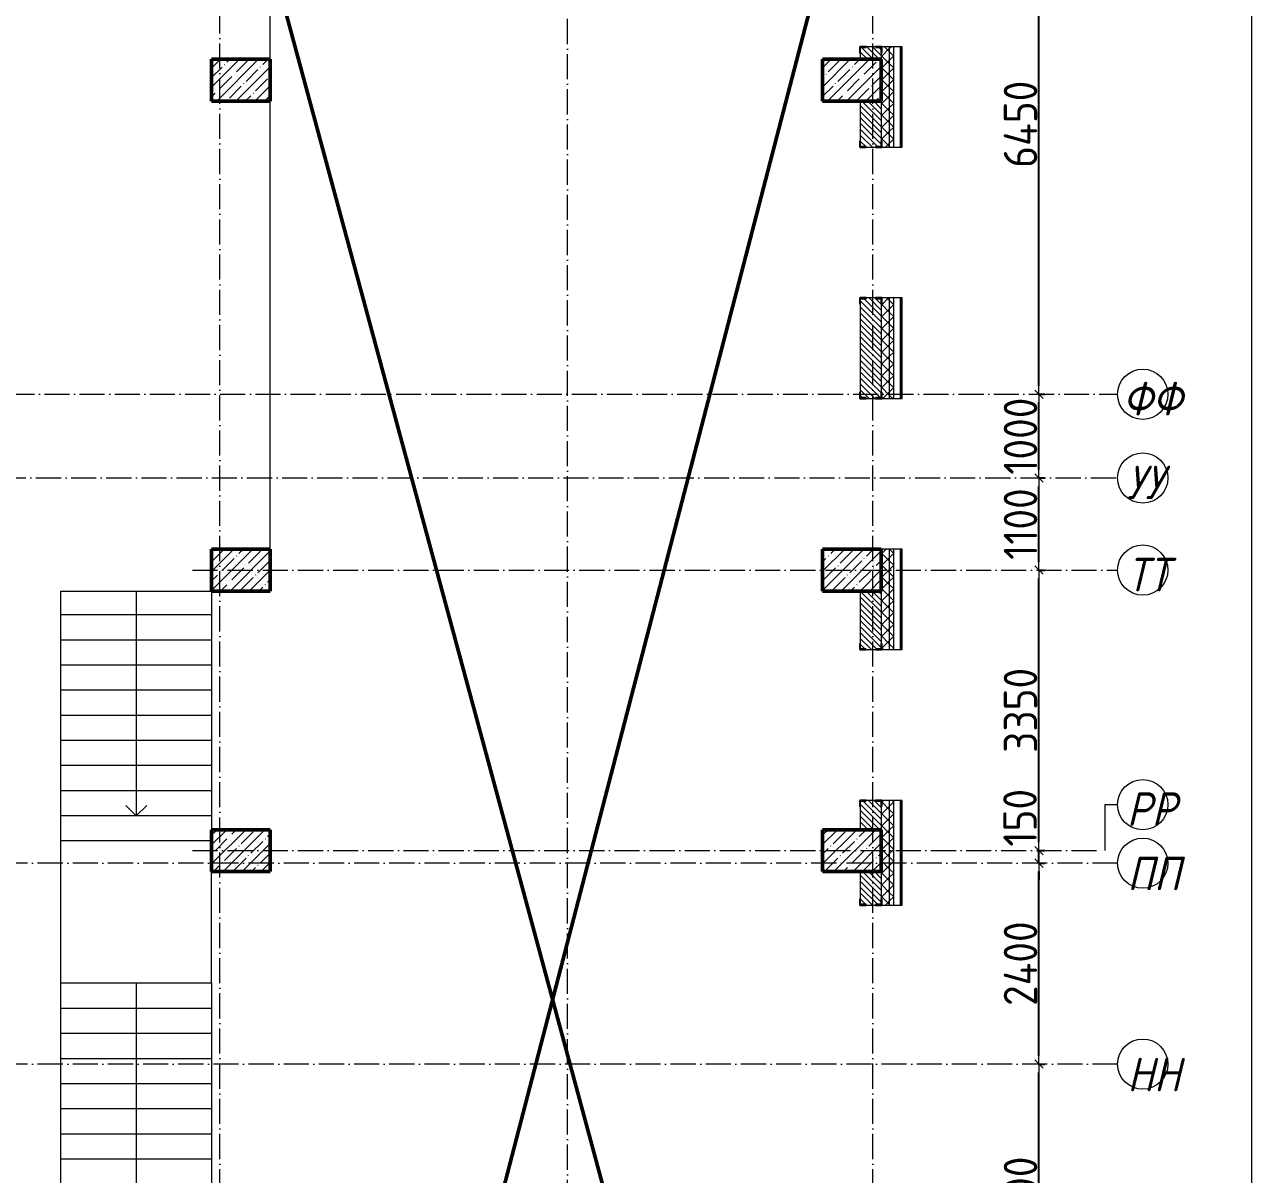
# Model space of a CAD drawing. Header units: millimetres. Extents: x -213536 to 1564669, y -45299 to 942238.
# Drawn here: x 233444 to 248102, y 525279 to 539012 of the extents above; entities that cross this region are included whole.
import ezdxf

# ---------------------------------------------------------------- set-up
doc = ezdxf.new("R2010")
doc.units = ezdxf.units.MM
doc.linetypes.add('50_200_ШТРИХ_1Т_ш5_п1_п1_', pattern=[700, 500, -100, 0, -100])
for name, color, linetype, lineweight in [('A-____-____-DIMS', 7, 'Continuous', 9), ('A-DETL-____-OTLN-1', 7, 'Continuous', 50), ('A-FLOR-____-OTLN', 7, 'Continuous', 9), ('A-GENM-____-MCUT', 7, 'Continuous', 25), ('A-GENM-____-OTLN-1', 7, 'Continuous', 25), ('A-WALL-____-MCUT', 7, 'Continuous', 13), ('A-WALL-____-MCUT-1', 7, 'Continuous', 9), ('A-WALL-____-PATT-1', 7, 'Continuous', 9), ('A-WALL-FNSH-MCUT-1', 7, 'Continuous', 9), ('S-COLS-____-MCUT', 7, 'Continuous', 50), ('S-COLS-____-OTLN', 7, 'Continuous', 9), ('S-GRID-____-IDEN', 7, 'Continuous', 9), ('S-GRID-____-OTLN', 7, 'Continuous', 9), ('S-GRID-____-OTLN-1', 7, '50_200_ШТРИХ_1Т_ш5_п1_п1_', 9), ('S-STRS-____-OTLN-1', 7, 'Continuous', 9)]:
    doc.layers.add(name, color=color, linetype=linetype, lineweight=lineweight)
doc.styles.add('ISOCPEUR_I_9', font='isocpeui.ttf', dxfattribs={"width": 0.9, "height": 250})
doc.styles.add('СПДС', font='isocpeur.ttf', dxfattribs={"width": 0.9})
doc.dimstyles.new('Размера А3', dxfattribs={"dimtxt": 200, "dimasz": 100, "dimexe": 70, "dimexo": 100, "dimgap": 20, "dimtad": 1, "dimdec": 0, "dimrnd": 10, "dimzin": 0, "dimdsep": 46, "dimtxsty": 'СПДС', "dimblk": 'ARROWHEAD_6', "dimcen": 1, "dimclrd": 256, "dimclre": 256, "dimclrt": 256, "dimazin": 0, "dimtfac": 1, "dimtdec": 0, "dimtmove": 2, "dimatfit": 3, "dimfxl": 1, "dimtolj": 1, "dimtzin": 0, "dimarcsym": 0})
pattern_1 = [(45, (142429.06, 459015.94), (-70.71068, 70.71068), []), (135, (142429.06, 459015.94), (-70.71068, -70.71068), [])]
pattern_2 = [(135, (142429.057, 459015.94), (-35.35534, -35.35534), [])]

# ---------------------------------------------------------------- blocks, each defined once
blk = doc.blocks.new('BSC_Колонна _Прямоугольная - 500х700-V97-АР1_План отверстий 3 этажа в осях 1-64_Ю-ЯЯ')
at = {"layer": 'S-COLS-____-OTLN'}
h = blk.add_hatch(dxfattribs=at)
h.set_pattern_fill('FP_102', color=256, style=0, pattern_type=2)
h.set_pattern_definition([(315, (-70131.04, 93600), (114.04925, 114.04925), []), (315, (-70131.04, 93485.95), (114.04925, 114.04925), [201.613, -40.323, 3.353, -36.97])])
h.paths.add_polyline_path([(-250, -350), (250, -350), (250, 350), (-250, 350)], flags=0)
at = {"layer": 'S-COLS-____-MCUT'}
for p, q in [((250, 350), (-250, 350)), ((-250, 350), (-250, -350)), ((250, -350), (250, 350)), ((-250, -350), (250, -350))]:
    blk.add_line(p, q, dxfattribs=at)
blk = doc.blocks.new('BSC_Колонна _Прямоугольная - 500х700-V98-АР1_План отверстий 3 этажа в осях 1-64_Ю-ЯЯ')
at = {"layer": 'S-COLS-____-OTLN'}
h = blk.add_hatch(dxfattribs=at)
h.set_pattern_fill('FP_103', color=256, style=0, pattern_type=2)
h.set_pattern_definition([(315, (-73481.04, 93600), (114.04925, 114.04925), []), (315, (-73481.04, 93485.95), (114.04925, 114.04925), [201.613, -40.323, 3.353, -36.97])])
h.paths.add_polyline_path([(-250, -350), (250, -350), (250, 350), (-250, 350)], flags=0)
at = {"layer": 'S-COLS-____-MCUT'}
for p, q in [((250, 350), (-250, 350)), ((-250, 350), (-250, -350)), ((250, -350), (250, 350)), ((-250, -350), (250, -350))]:
    blk.add_line(p, q, dxfattribs=at)
blk = doc.blocks.new('BSC_Колонна _Прямоугольная - 500х700-V99-АР1_План отверстий 3 этажа в осях 1-64_Ю-ЯЯ')
at = {"layer": 'S-COLS-____-OTLN'}
h = blk.add_hatch(dxfattribs=at)
h.set_pattern_fill('FP_104', color=256, style=0, pattern_type=2)
h.set_pattern_definition([(315, (-70131.04, 100900), (114.04925, 114.04925), []), (315, (-70131.04, 100785.95), (114.04925, 114.04925), [201.613, -40.323, 3.353, -36.97])])
h.paths.add_polyline_path([(-250, -350), (250, -350), (250, 350), (-250, 350)], flags=0)
at = {"layer": 'S-COLS-____-MCUT'}
for p, q in [((250, 350), (-250, 350)), ((-250, 350), (-250, -350)), ((250, -350), (250, 350)), ((-250, -350), (250, -350))]:
    blk.add_line(p, q, dxfattribs=at)
blk = doc.blocks.new('BSC_Колонна _Прямоугольная - 500х700-V100-АР1_План отверстий 3 этажа в осях 1-64_Ю-ЯЯ')
at = {"layer": 'S-COLS-____-OTLN'}
h = blk.add_hatch(dxfattribs=at)
h.set_pattern_fill('FP_105', color=256, style=0, pattern_type=2)
h.set_pattern_definition([(315, (-73481.04, 100900), (114.04925, 114.04925), []), (315, (-73481.04, 100785.95), (114.04925, 114.04925), [201.613, -40.323, 3.353, -36.97])])
h.paths.add_polyline_path([(-250, -350), (250, -350), (250, 350), (-250, 350)], flags=0)
at = {"layer": 'S-COLS-____-MCUT'}
for p, q in [((250, 350), (-250, 350)), ((-250, 350), (-250, -350)), ((250, -350), (250, 350)), ((-250, -350), (250, -350))]:
    blk.add_line(p, q, dxfattribs=at)
blk = doc.blocks.new('BSC_Колонна _Прямоугольная - 500х700-V101-АР1_План отверстий 3 этажа в осях 1-64_Ю-ЯЯ')
at = {"layer": 'S-COLS-____-OTLN'}
h = blk.add_hatch(dxfattribs=at)
h.set_pattern_fill('FP_106', color=256, style=0, pattern_type=2)
h.set_pattern_definition([(315, (-79331.04, 93600), (114.04925, 114.04925), []), (315, (-79331.04, 93485.95), (114.04925, 114.04925), [201.613, -40.323, 3.353, -36.97])])
h.paths.add_polyline_path([(-250, -350), (250, -350), (250, 350), (-250, 350)], flags=0)
at = {"layer": 'S-COLS-____-MCUT'}
for p, q in [((250, 350), (-250, 350)), ((-250, 350), (-250, -350)), ((250, -350), (250, 350)), ((-250, -350), (250, -350))]:
    blk.add_line(p, q, dxfattribs=at)
blk = doc.blocks.new('BSC_Колонна _Прямоугольная - 500х700-V102-АР1_План отверстий 3 этажа в осях 1-64_Ю-ЯЯ')
at = {"layer": 'S-COLS-____-OTLN'}
h = blk.add_hatch(dxfattribs=at)
h.set_pattern_fill('FP_107', color=256, style=0, pattern_type=2)
h.set_pattern_definition([(315, (-79331.04, 100900), (114.04925, 114.04925), []), (315, (-79331.04, 100785.95), (114.04925, 114.04925), [201.613, -40.323, 3.353, -36.97])])
h.paths.add_polyline_path([(-250, -350), (250, -350), (250, 350), (-250, 350)], flags=0)
at = {"layer": 'S-COLS-____-MCUT'}
for p, q in [((250, 350), (-250, 350)), ((-250, 350), (-250, -350)), ((250, -350), (250, 350)), ((-250, -350), (250, -350))]:
    blk.add_line(p, q, dxfattribs=at)
blk = doc.blocks.new('Фахверк_СКБ_Уголок - 250_3380-27498580-АР1_План отверстий 3 этажа в осях 1-64_Ю-ЯЯ')
at = {"layer": 'A-GENM-____-MCUT'}
for p, q in [((200, 181), (125, 181)), ((125, 181), (125, 106)), ((131, 106), (131, 175)), ((131, 175), (200, 175)), ((200, 175), (200, 181)), ((125, 106), (131, 106)), ((131, -6), (125, -6)), ((125, -6), (125, -81)), ((125, -81), (200, -81)), ((131, -75), (131, -6)), ((200, -75), (131, -75)), ((200, -81), (200, -75))]:
    blk.add_line(p, q, dxfattribs=at)
blk = doc.blocks.new('Фахверк_СКБ_Уголок - 250_3380_зеркало-28514702-АР1_План отверстий 3 этажа в осях 1-64_Ю-ЯЯ')
at = {"layer": 'A-GENM-____-MCUT'}
for p, q in [((200, 181), (125, 181)), ((125, 181), (125, 106)), ((131, 106), (131, 175)), ((131, 175), (200, 175)), ((200, 175), (200, 181)), ((125, 106), (131, 106)), ((131, -6), (125, -6)), ((125, -6), (125, -81)), ((125, -81), (200, -81)), ((131, -75), (131, -6)), ((200, -75), (131, -75)), ((200, -81), (200, -75))]:
    blk.add_line(p, q, dxfattribs=at)
blk = doc.blocks.new('Ось сетки - Круг_Ø6_00__ISO-2_5_0_9K_-25732049-АР1_План отверстий 3 этажа в осях 1-64_Ю-ЯЯ')
at = {"layer": 'S-GRID-____-IDEN'}
blk.add_circle((0, 0), 3, dxfattribs=at)
blk = doc.blocks.new('ARROWHEAD_6')
at = {"color": 0, "linetype": 'Continuous'}
for p, q in [((0, 0), (-1, 0)), ((-0.5, -0.5), (0.5, 0.5))]:
    blk.add_line(p, q, dxfattribs=at)
blk = doc.blocks.new('*D2949')
at = {"layer": 'A-____-____-DIMS', "lineweight": -2, "transparency": 16777216}
for p, q in [((245557, 526597), (245633, 526597)), ((245563, 523497), (245563, 526497)), ((245557, 523397), (245633, 523397))]:
    blk.add_line(p, q, dxfattribs=at)
at = {"layer": 'Defpoints', "color": 0, "lineweight": 50, "transparency": 16777216}
for p in [(245457, 526597), (245563, 526597), (245457, 523397)]:
    blk.add_point(p, dxfattribs=at)
at = {"layer": 'A-____-____-DIMS', "lineweight": -2, "transparency": 16777216, "xscale": 100, "yscale": 100, "zscale": 100}
for p, rotation in [((245563, 526597), 90), ((245563, 523397), 270)]:
    blk.add_blockref('ARROWHEAD_6', p, dxfattribs=dict(at, rotation=rotation))
at = {"layer": 'A-____-____-DIMS', "transparency": 16777216, "insert": (245343, 524997), "char_height": 400, "attachment_point": 5, "rotation": 90, "style": 'СПДС'}
blk.add_mtext('\\A1;3200', dxfattribs=at)
blk = doc.blocks.new('*D2950')
at = {"layer": 'A-____-____-DIMS', "lineweight": -2, "transparency": 16777216}
for p, q in [((245557, 528997), (245633, 528997)), ((245563, 526697), (245563, 528897)), ((245557, 526597), (245633, 526597))]:
    blk.add_line(p, q, dxfattribs=at)
at = {"layer": 'Defpoints', "color": 0, "lineweight": 50, "transparency": 16777216}
for p in [(245457, 528997), (245563, 528997), (245457, 526597)]:
    blk.add_point(p, dxfattribs=at)
at = {"layer": 'A-____-____-DIMS', "lineweight": -2, "transparency": 16777216, "xscale": 100, "yscale": 100, "zscale": 100}
for p, rotation in [((245563, 528997), 90), ((245563, 526597), 270)]:
    blk.add_blockref('ARROWHEAD_6', p, dxfattribs=dict(at, rotation=rotation))
at = {"layer": 'A-____-____-DIMS', "transparency": 16777216, "insert": (245343, 527797), "char_height": 400, "attachment_point": 5, "rotation": 90, "style": 'СПДС'}
blk.add_mtext('\\A1;2400', dxfattribs=at)
blk = doc.blocks.new('*D2951')
at = {"layer": 'A-____-____-DIMS', "lineweight": -2, "transparency": 16777216}
for p, q in [((245563, 529247), (245563, 529347)), ((245557, 529147), (245633, 529147)), ((245563, 528997), (245563, 529147)), ((245557, 528997), (245633, 528997)), ((245563, 528897), (245563, 528797))]:
    blk.add_line(p, q, dxfattribs=at)
at = {"layer": 'Defpoints', "color": 0, "lineweight": 50, "transparency": 16777216}
for p in [(245457, 529147), (245563, 529147), (245457, 528997)]:
    blk.add_point(p, dxfattribs=at)
at = {"layer": 'A-____-____-DIMS', "lineweight": -2, "transparency": 16777216, "xscale": 100, "yscale": 100, "zscale": 100}
for p, rotation in [((245563, 529147), 270), ((245563, 528997), 90)]:
    blk.add_blockref('ARROWHEAD_6', p, dxfattribs=dict(at, rotation=rotation))
at = {"layer": 'A-____-____-DIMS', "transparency": 16777216, "insert": (245137, 529195), "char_height": 400, "attachment_point": 1, "rotation": 90, "line_spacing_factor": 1.149209, "style": 'СПДС'}
blk.add_mtext('\\A1;150', dxfattribs=at)
blk = doc.blocks.new('*D2952')
at = {"layer": 'A-____-____-DIMS', "lineweight": -2, "transparency": 16777216}
for p, q in [((245557, 532497), (245633, 532497)), ((245563, 529247), (245563, 532397)), ((245557, 529147), (245633, 529147))]:
    blk.add_line(p, q, dxfattribs=at)
at = {"layer": 'Defpoints', "color": 0, "lineweight": 50, "transparency": 16777216}
for p in [(245457, 532497), (245563, 532497), (245457, 529147)]:
    blk.add_point(p, dxfattribs=at)
at = {"layer": 'A-____-____-DIMS', "lineweight": -2, "transparency": 16777216, "xscale": 100, "yscale": 100, "zscale": 100}
for p, rotation in [((245563, 532497), 90), ((245563, 529147), 270)]:
    blk.add_blockref('ARROWHEAD_6', p, dxfattribs=dict(at, rotation=rotation))
at = {"layer": 'A-____-____-DIMS', "transparency": 16777216, "insert": (245343, 530822), "char_height": 400, "attachment_point": 5, "rotation": 90, "style": 'СПДС'}
blk.add_mtext('\\A1;3350', dxfattribs=at)
blk = doc.blocks.new('*D2953')
at = {"layer": 'A-____-____-DIMS', "lineweight": -2, "transparency": 16777216}
for p, q in [((245557, 533597), (245633, 533597)), ((245563, 532597), (245563, 533497)), ((245557, 532497), (245633, 532497))]:
    blk.add_line(p, q, dxfattribs=at)
at = {"layer": 'Defpoints', "color": 0, "lineweight": 50, "transparency": 16777216}
for p in [(245457, 533597), (245563, 533597), (245457, 532497)]:
    blk.add_point(p, dxfattribs=at)
at = {"layer": 'A-____-____-DIMS', "lineweight": -2, "transparency": 16777216, "xscale": 100, "yscale": 100, "zscale": 100}
for p, rotation in [((245563, 533597), 90), ((245563, 532497), 270)]:
    blk.add_blockref('ARROWHEAD_6', p, dxfattribs=dict(at, rotation=rotation))
at = {"layer": 'A-____-____-DIMS', "transparency": 16777216, "insert": (245343, 533047), "char_height": 400, "attachment_point": 5, "rotation": 90, "style": 'СПДС'}
blk.add_mtext('\\A1;1100', dxfattribs=at)
blk = doc.blocks.new('*D2954')
at = {"layer": 'A-____-____-DIMS', "lineweight": -2, "transparency": 16777216}
for p, q in [((245557, 534597), (245633, 534597)), ((245563, 533697), (245563, 534497)), ((245557, 533597), (245633, 533597))]:
    blk.add_line(p, q, dxfattribs=at)
at = {"layer": 'Defpoints', "color": 0, "lineweight": 50, "transparency": 16777216}
for p in [(245457, 534597), (245563, 534597), (245457, 533597)]:
    blk.add_point(p, dxfattribs=at)
at = {"layer": 'A-____-____-DIMS', "lineweight": -2, "transparency": 16777216, "xscale": 100, "yscale": 100, "zscale": 100}
for p, rotation in [((245563, 534597), 90), ((245563, 533597), 270)]:
    blk.add_blockref('ARROWHEAD_6', p, dxfattribs=dict(at, rotation=rotation))
at = {"layer": 'A-____-____-DIMS', "transparency": 16777216, "insert": (245343, 534097), "char_height": 400, "attachment_point": 5, "rotation": 90, "style": 'СПДС'}
blk.add_mtext('\\A1;1000', dxfattribs=at)
blk = doc.blocks.new('*D2955')
at = {"layer": 'A-____-____-DIMS', "lineweight": -2, "transparency": 16777216}
for p, q in [((245557, 541047), (245633, 541047)), ((245563, 534697), (245563, 540947)), ((245557, 534597), (245633, 534597))]:
    blk.add_line(p, q, dxfattribs=at)
at = {"layer": 'Defpoints', "color": 0, "lineweight": 50, "transparency": 16777216}
for p in [(245457, 541047), (245563, 541047), (245457, 534597)]:
    blk.add_point(p, dxfattribs=at)
at = {"layer": 'A-____-____-DIMS', "lineweight": -2, "transparency": 16777216, "xscale": 100, "yscale": 100, "zscale": 100}
for p, rotation in [((245563, 541047), 90), ((245563, 534597), 270)]:
    blk.add_blockref('ARROWHEAD_6', p, dxfattribs=dict(at, rotation=rotation))
at = {"layer": 'A-____-____-DIMS', "transparency": 16777216, "insert": (245343, 537822), "char_height": 400, "attachment_point": 5, "rotation": 90, "style": 'СПДС'}
blk.add_mtext('\\A1;6450', dxfattribs=at)

msp = doc.modelspace()

# ---------------------------------------------------------------- hatches: boundary and pattern name
at = {"layer": 'A-WALL-____-PATT-1'}
h = msp.add_hatch(dxfattribs=at)
h.set_pattern_fill('FP_6', color=256, style=0, pattern_type=2)
h.set_pattern_definition([(45, (142429.06, 459015.94), (-85.53659, 85.53659), []), (45, (142486.08, 459015.94), (-85.53659, 85.53659), [])])
h.paths.add_polyline_path([(243929.1, 528497), (243929.1, 529747), (243909.1, 529747), (243909.1, 528497)], flags=0)
h.paths.add_polyline_path([(243929.1, 531547), (243929.1, 532747), (243909.1, 532747), (243909.1, 531547)], flags=0)
h.paths.add_polyline_path([(243909.1, 534547), (243929.1, 534547), (243929.1, 535747), (243909.1, 535747), (243909.1, 535613.2)], flags=0)
h.paths.add_polyline_path([(243929.1, 537547), (243929.1, 538747), (243909.1, 538747), (243909.1, 537547)], flags=0)
h.paths.add_polyline_path([(243929.1, 540547), (243929.1, 544927), (243909.1, 544927), (243909.1, 540547)], flags=0)
h = msp.add_hatch(dxfattribs=at)
h.set_pattern_fill('FP_4', color=256, style=0, pattern_type=2)
h.set_pattern_definition(pattern_1)
h.paths.add_polyline_path([(243679.1, 505812), (243779.1, 505812), (243779.1, 506097), (243679.1, 506097)], flags=0)
h.paths.add_polyline_path([(243779.1, 507097), (243779.1, 514797), (243685.1, 514797), (243685.1, 514722), (243679.1, 514722), (243679.1, 507097)], flags=0)
h.paths.add_polyline_path([(243685.1, 528497), (243779.1, 528497), (243779.1, 529747), (243685.1, 529747), (243685.1, 529672), (243679.1, 529672), (243679.1, 528572), (243685.1, 528572), (243685.1, 528503)], flags=0)
h.paths.add_polyline_path([(243779.1, 531547), (243779.1, 532747), (243679.1, 532747), (243679.1, 531622), (243685.1, 531622), (243685.1, 531547)], flags=0)
h.paths.add_polyline_path([(243779.1, 534547), (243779.1, 535747), (243685.1, 535747), (243685.1, 535672), (243679.1, 535672), (243679.1, 534622), (243685.1, 534622), (243685.1, 534547)], flags=0)
h.paths.add_polyline_path([(243779.1, 537547), (243779.1, 538747), (243685.1, 538747), (243685.1, 538672), (243679.1, 538672), (243679.1, 537622), (243685.1, 537622), (243685.1, 537547)], flags=0)
h.paths.add_polyline_path([(243779.1, 540547), (243779.1, 544697), (243679.1, 544697), (243679.1, 540547)], flags=0)
h = msp.add_hatch(dxfattribs=at)
h.set_pattern_fill('FP_4', color=256, style=0, pattern_type=2)
h.set_pattern_definition(pattern_1)
h.paths.add_polyline_path([(243829.1, 505812), (243829.1, 506097), (243779.1, 506097), (243779.1, 505812)], flags=0)
h.paths.add_polyline_path([(243829.1, 507097), (243829.1, 514797), (243779.1, 514797), (243779.1, 507097)], flags=0)
h.paths.add_polyline_path([(243829.1, 528497), (243829.1, 529747), (243779.1, 529747), (243779.1, 528497)], flags=0)
h.paths.add_polyline_path([(243829.1, 531547), (243829.1, 532747), (243779.1, 532747), (243779.1, 531547)], flags=0)
h.paths.add_polyline_path([(243779.1, 534547), (243829.1, 534547), (243829.1, 535747), (243779.1, 535747), (243779.1, 535613.2)], flags=0)
h.paths.add_polyline_path([(243829.1, 537547), (243829.1, 538747), (243779.1, 538747), (243779.1, 537547)], flags=0)
h.paths.add_polyline_path([(243779.1, 540547), (243829.1, 540547), (243829.1, 544697), (243779.1, 544697)], flags=0)
h = msp.add_hatch(dxfattribs=at)
h.set_pattern_fill('FP_9', color=256, style=0, pattern_type=2)
h.set_pattern_definition(pattern_2)
h.paths.add_polyline_path([(243535.1, 538597), (243679.1, 538597), (243679.1, 538741), (243610.1, 538741), (243610.1, 538747), (243498.1, 538747), (243498.1, 538741), (243429.1, 538741), (243429.1, 538597)], flags=0)
h = msp.add_hatch(dxfattribs=at)
h.set_pattern_fill('FP_9', color=256, style=0, pattern_type=2)
h.set_pattern_definition(pattern_2)
h.paths.add_polyline_path([(243498.1, 534547), (243610.1, 534547), (243610.1, 534553), (243679.1, 534553), (243679.1, 535741), (243610.1, 535741), (243610.1, 535747), (243498.1, 535747), (243498.1, 535741), (243429.1, 535741), (243429.1, 534553), (243498.1, 534553)], flags=0)
h.paths.add_polyline_path([(243610.1, 537547), (243610.1, 537553), (243679.1, 537553), (243679.1, 538097), (243429.1, 538097), (243429.1, 537553), (243498.1, 537553), (243498.1, 537547)], flags=0)
h = msp.add_hatch(dxfattribs=at)
h.set_pattern_fill('FP_9', color=256, style=0, pattern_type=2)
h.set_pattern_definition(pattern_2)
h.paths.add_polyline_path([(243429.1, 529397), (243679.1, 529397), (243679.1, 529741), (243610.1, 529741), (243610.1, 529747), (243498.1, 529747), (243498.1, 529741), (243429.1, 529741), (243429.1, 529672)], flags=0)
h.paths.add_polyline_path([(243498.1, 531547), (243610.1, 531547), (243610.1, 531553), (243679.1, 531553), (243679.1, 532247), (243429.1, 532247), (243429.1, 531553), (243498.1, 531553)], flags=0)
h = msp.add_hatch(dxfattribs=at)
h.set_pattern_fill('FP_9', color=256, style=0, pattern_type=2)
h.set_pattern_definition(pattern_2)
h.paths.add_polyline_path([(243610.1, 528497), (243610.1, 528503), (243679.1, 528503), (243679.1, 528897), (243429.1, 528897), (243429.1, 528503), (243498.1, 528503), (243498.1, 528497)], flags=0)

# ---------------------------------------------------------------- linework, layer by layer
at = {"color": 1, "lineweight": 0}
msp.add_lwpolyline([(134866.3, 551818.7), (248102.3, 551818.7), (248102.3, 452990.7), (134866.3, 452990.7)], close=True, dxfattribs=at)
at = {"layer": 'A-DETL-____-OTLN-1'}
for p, q in [((236379.1, 514397), (243179.1, 540547)), ((236379.1, 539847), (243179.1, 514697))]:
    msp.add_line(p, q, dxfattribs=at)
at = {"layer": 'A-FLOR-____-OTLN'}
for p, q in [((236379.1, 538597), (236379.1, 539847)), ((236379.1, 532747), (236379.1, 538097)), ((233879.1, 523647), (233879.1, 532247)), ((233879.1, 532247), (235679.1, 532247))]:
    msp.add_line(p, q, dxfattribs=at)
at = {"layer": 'A-WALL-____-MCUT'}
for p, q in [((243610.1, 538747), (243498.1, 538747)), ((243909.1, 538747), (243685.1, 538747)), ((243909.1, 537547), (243909.1, 538747)), ((243429.1, 538672), (243429.1, 538597)), ((243679.1, 538672), (243679.1, 538597)), ((243429.1, 538097), (243429.1, 537622)), ((243679.1, 538097), (243679.1, 537622)), ((243498.1, 537547), (243610.1, 537547)), ((243685.1, 537547), (243909.1, 537547)), ((243429.1, 535672), (243429.1, 534622)), ((243610.1, 535747), (243498.1, 535747)), ((243679.1, 535672), (243679.1, 534622)), ((243909.1, 535747), (243685.1, 535747)), ((243909.1, 534547), (243909.1, 535747)), ((243498.1, 534547), (243610.1, 534547)), ((243685.1, 534547), (243909.1, 534547)), ((243909.1, 532747), (243679.1, 532747)), ((243909.1, 531547), (243909.1, 532747)), ((243429.1, 532247), (243429.1, 531622)), ((243679.1, 532247), (243679.1, 531622)), ((243498.1, 531547), (243610.1, 531547)), ((243685.1, 531547), (243909.1, 531547)), ((243429.1, 529672), (243429.1, 529397)), ((243610.1, 529747), (243498.1, 529747)), ((243679.1, 529672), (243679.1, 529397)), ((243909.1, 529747), (243685.1, 529747)), ((243909.1, 528497), (243909.1, 529747)), ((243429.1, 528897), (243429.1, 528572)), ((243679.1, 528897), (243679.1, 528572)), ((243498.1, 528497), (243610.1, 528497)), ((243685.1, 528497), (243909.1, 528497))]:
    msp.add_line(p, q, dxfattribs=at)
at = {"layer": 'A-WALL-____-MCUT-1'}
for p, q in [((243779.1, 537547), (243779.1, 538747)), ((243829.1, 537547), (243829.1, 538747)), ((243779.1, 534547), (243779.1, 535747)), ((243829.1, 534547), (243829.1, 535747)), ((243779.1, 531547), (243779.1, 532747)), ((243829.1, 531547), (243829.1, 532747)), ((243779.1, 528497), (243779.1, 529747)), ((243829.1, 528497), (243829.1, 529747))]:
    msp.add_line(p, q, dxfattribs=at)
at = {"layer": 'A-WALL-FNSH-MCUT-1'}
for p, q in [((243929.1, 538747), (243909.1, 538747)), ((243909.1, 538747), (243909.1, 537547)), ((243929.1, 537547), (243929.1, 538747)), ((243909.1, 537547), (243929.1, 537547)), ((243929.1, 535747), (243909.1, 535747)), ((243909.1, 535747), (243909.1, 534547)), ((243929.1, 534547), (243929.1, 535747)), ((243909.1, 534547), (243929.1, 534547)), ((243929.1, 532747), (243909.1, 532747)), ((243909.1, 532747), (243909.1, 531547)), ((243929.1, 531547), (243929.1, 532747)), ((243909.1, 531547), (243929.1, 531547)), ((243929.1, 529747), (243909.1, 529747)), ((243909.1, 529747), (243909.1, 528497)), ((243929.1, 528497), (243929.1, 529747)), ((243909.1, 528497), (243929.1, 528497))]:
    msp.add_line(p, q, dxfattribs=at)
at = {"layer": 'S-GRID-____-OTLN'}
for p, q in [((246354.7, 529696.1), (246503.5, 529696.1)), ((246354.7, 529147), (246354.7, 529696.1))]:
    msp.add_line(p, q, dxfattribs=at)
at = {"layer": 'S-GRID-____-OTLN-1', "color": 251, "ltscale": 0.6, "true_color": 0x636466}
for p, q in [((235779.1, 498997), (235779.1, 549908.8)), ((239929.1, 508532.6), (239929.1, 549908.8)), ((243579.1, 498997), (243579.1, 549908.8)), ((191671.1, 534597), (246503.5, 534597)), ((176866.5, 533597), (246503.5, 533597)), ((235450.3, 532497), (246503.5, 532497)), ((235450.3, 529147), (246354.7, 529147)), ((246503.5, 528997), (191671.1, 528997)), ((246503.5, 526597), (137760.3, 526597))]:
    msp.add_line(p, q, dxfattribs=at)
at = {"layer": 'S-STRS-____-OTLN-1'}
for p, q in [((234779.1, 532247), (234779.1, 531962)), ((235679.1, 532247), (235679.1, 531962)), ((235679.1, 531962), (233879.1, 531962)), ((235679.1, 531962), (233879.1, 531962)), ((234779.1, 531962), (234779.1, 531662)), ((235679.1, 531962), (235679.1, 531662)), ((235679.1, 531662), (233879.1, 531662)), ((235679.1, 531662), (233879.1, 531662)), ((234779.1, 531662), (234779.1, 531362)), ((235679.1, 531662), (235679.1, 531362)), ((235679.1, 531362), (233879.1, 531362)), ((235679.1, 531362), (233879.1, 531362)), ((234779.1, 531362), (234779.1, 531062)), ((235679.1, 531362), (235679.1, 531062)), ((235679.1, 531062), (233879.1, 531062)), ((235679.1, 531062), (233879.1, 531062)), ((234779.1, 531062), (234779.1, 530762)), ((235679.1, 531062), (235679.1, 530762)), ((235679.1, 530762), (233879.1, 530762)), ((235679.1, 530762), (233879.1, 530762)), ((234779.1, 530762), (234779.1, 530462)), ((235679.1, 530762), (235679.1, 530462)), ((235679.1, 530462), (233879.1, 530462)), ((235679.1, 530462), (233879.1, 530462)), ((234779.1, 530462), (234779.1, 530162)), ((235679.1, 530462), (235679.1, 530162)), ((235679.1, 530162), (233879.1, 530162)), ((235679.1, 530162), (233879.1, 530162)), ((234779.1, 530162), (234779.1, 529862)), ((235679.1, 530162), (235679.1, 529862)), ((235679.1, 529862), (233879.1, 529862)), ((235679.1, 529862), (233879.1, 529862)), ((234779.1, 529862), (234779.1, 529562)), ((235679.1, 529862), (235679.1, 529562)), ((234779.1, 529562), (234654.1, 529687)), ((234779.1, 529562), (234904.1, 529687)), ((235679.1, 529562), (233879.1, 529562)), ((235679.1, 529562), (233879.1, 529562)), ((235679.1, 529562), (235679.1, 529397)), ((235679.1, 529262), (233879.1, 529262)), ((235679.1, 527562), (235679.1, 528897)), ((235679.1, 527562), (233879.1, 527562)), ((235679.1, 527562), (233879.1, 527562)), ((234779.1, 527562), (234779.1, 527262)), ((235679.1, 527562), (235679.1, 527262)), ((235679.1, 527262), (233879.1, 527262)), ((235679.1, 527262), (233879.1, 527262)), ((234779.1, 527262), (234779.1, 526962)), ((235679.1, 527262), (235679.1, 526962)), ((235679.1, 526962), (233879.1, 526962)), ((235679.1, 526962), (233879.1, 526962)), ((234779.1, 526962), (234779.1, 526662)), ((235679.1, 526962), (235679.1, 526662)), ((235679.1, 526662), (233879.1, 526662)), ((235679.1, 526662), (233879.1, 526662)), ((234779.1, 526662), (234779.1, 526362)), ((235679.1, 526662), (235679.1, 526362)), ((235679.1, 526362), (233879.1, 526362)), ((235679.1, 526362), (233879.1, 526362)), ((234779.1, 526362), (234779.1, 526062)), ((235679.1, 526362), (235679.1, 526062)), ((235679.1, 526062), (233879.1, 526062)), ((235679.1, 526062), (233879.1, 526062)), ((234779.1, 526062), (234779.1, 525762)), ((235679.1, 526062), (235679.1, 525762)), ((235679.1, 525762), (233879.1, 525762)), ((235679.1, 525762), (233879.1, 525762)), ((234779.1, 525762), (234779.1, 525462)), ((235679.1, 525762), (235679.1, 525462)), ((235679.1, 525462), (233879.1, 525462)), ((235679.1, 525462), (233879.1, 525462)), ((234779.1, 525462), (234779.1, 525162)), ((235679.1, 525462), (235679.1, 525162))]:
    msp.add_line(p, q, dxfattribs=at)

# ---------------------------------------------------------------- block references
at = {"layer": 'A-GENM-____-OTLN-1'}
for name, p, rotation in [('Фахверк_СКБ_Уголок - 250_3380_зеркало-28514702-АР1_План отверстий 3 этажа в осях 1-64_Ю-ЯЯ', (243504.1, 538872), 269.9999999999999), ('Фахверк_СКБ_Уголок - 250_3380-27498580-АР1_План отверстий 3 этажа в осях 1-64_Ю-ЯЯ', (243604.1, 537422), 89.99999999999993), ('Фахверк_СКБ_Уголок - 250_3380-27498580-АР1_План отверстий 3 этажа в осях 1-64_Ю-ЯЯ', (243504.1, 535872), 269.9999999999999), ('Фахверк_СКБ_Уголок - 250_3380-27498580-АР1_План отверстий 3 этажа в осях 1-64_Ю-ЯЯ', (243604.1, 534422), 89.99999999999993), ('Фахверк_СКБ_Уголок - 250_3380-27498580-АР1_План отверстий 3 этажа в осях 1-64_Ю-ЯЯ', (243604.1, 531422), 89.99999999999993), ('Фахверк_СКБ_Уголок - 250_3380-27498580-АР1_План отверстий 3 этажа в осях 1-64_Ю-ЯЯ', (243504.1, 529872), 269.9999999999999), ('Фахверк_СКБ_Уголок - 250_3380-27498580-АР1_План отверстий 3 этажа в осях 1-64_Ю-ЯЯ', (243604.1, 528372), 89.99999999999993)]:
    msp.add_blockref(name, p, dxfattribs=dict(at, rotation=rotation))
at = {"layer": 'S-COLS-____-OTLN', "rotation": 89.9999999999999}
for name, p in [('BSC_Колонна _Прямоугольная - 500х700-V101-АР1_План отверстий 3 этажа в осях 1-64_Ю-ЯЯ', (236029.1, 538347)), ('BSC_Колонна _Прямоугольная - 500х700-V102-АР1_План отверстий 3 этажа в осях 1-64_Ю-ЯЯ', (243329.1, 538347)), ('BSC_Колонна _Прямоугольная - 500х700-V98-АР1_План отверстий 3 этажа в осях 1-64_Ю-ЯЯ', (236029.1, 532497)), ('BSC_Колонна _Прямоугольная - 500х700-V100-АР1_План отверстий 3 этажа в осях 1-64_Ю-ЯЯ', (243329.1, 532497)), ('BSC_Колонна _Прямоугольная - 500х700-V97-АР1_План отверстий 3 этажа в осях 1-64_Ю-ЯЯ', (236029.1, 529147)), ('BSC_Колонна _Прямоугольная - 500х700-V99-АР1_План отверстий 3 этажа в осях 1-64_Ю-ЯЯ', (243329.1, 529147))]:
    msp.add_blockref(name, p, dxfattribs=at)
at = {"layer": 'S-GRID-____-IDEN', "xscale": 99.99999999999993, "yscale": 99.99999999999993, "zscale": 99.99999999999993}
for p, rotation in [((246803.5, 534597), 269.9999999999995), ((246803.5, 533597), 269.9999999999995), ((246803.5, 532497), 269.9999999999995), ((246803.5, 529696.1), 269.9999999999995), ((246803.5, 528997), 89.9999999999998), ((246803.5, 526597), 89.9999999999998)]:
    msp.add_blockref('Ось сетки - Круг_Ø6_00__ISO-2_5_0_9K_-25732049-АР1_План отверстий 3 этажа в осях 1-64_Ю-ЯЯ', p, dxfattribs=dict(at, rotation=rotation))

# ---------------------------------------------------------------- texts
at = {"layer": 'S-GRID-____-IDEN', "char_height": 400, "attachment_point": 1, "style": 'ISOCPEUR_I_9'}
for s, insert, width in [('ФФ', (246565.5, 534743.6), 562.785), ('УУ', (246613.2, 533743.6), 447.342), ('ТТ', (246613.2, 532643.6), 447.342), ('РР', (246613.2, 529842.8), 447.342), ('ПП', (246618.4, 529073.1), 447.342), ('НН', (246618.4, 526673.1), 447.342)]:
    msp.add_mtext(s, dxfattribs=dict(at, insert=insert, width=width))

# ---------------------------------------------------------------- dimensions: what is measured, and where the dimension line sits
at = {"layer": 'A-____-____-DIMS'}
for base, p1, p2, picture, middle in [((245563.3, 541047), (245457.2, 534597), (245457.2, 541047), '*D2955', (245343.3, 537822)), ((245563.3, 534597), (245457.2, 533597), (245457.2, 534597), '*D2954', (245343.3, 534097)), ((245563.3, 533597), (245457.2, 532497), (245457.2, 533597), '*D2953', (245343.3, 533047)), ((245563.3, 532497), (245457.2, 529147), (245457.2, 532497), '*D2952', (245343.3, 530822)), ((245563.3, 528997), (245457.2, 526597), (245457.2, 528997), '*D2950', (245343.3, 527797)), ((245563.3, 526597), (245457.2, 523397), (245457.2, 526597), '*D2949', (245343.3, 524997))]:
    dim = msp.add_linear_dim(base=base, p1=p1, p2=p2, angle=90, dimstyle='Размера А3', override={"dimtxt": 400}, dxfattribs=at)
    dim.commit()
    dim.dimension.update_dxf_attribs({"geometry": picture, "text_midpoint": middle})
dim = msp.add_linear_dim(base=(245563.3, 529147), p1=(245457.2, 528997), p2=(245457.2, 529147), angle=90, dimstyle='Размера А3', override={"dimtxt": 400}, dxfattribs=at)
dim.commit()
dim.dimension.update_dxf_attribs({"geometry": '*D2951', "text_midpoint": (245403.4, 529500.7), "dimtype": 160, "text_rotation": 90})

doc.saveas('drawing.dxf')
